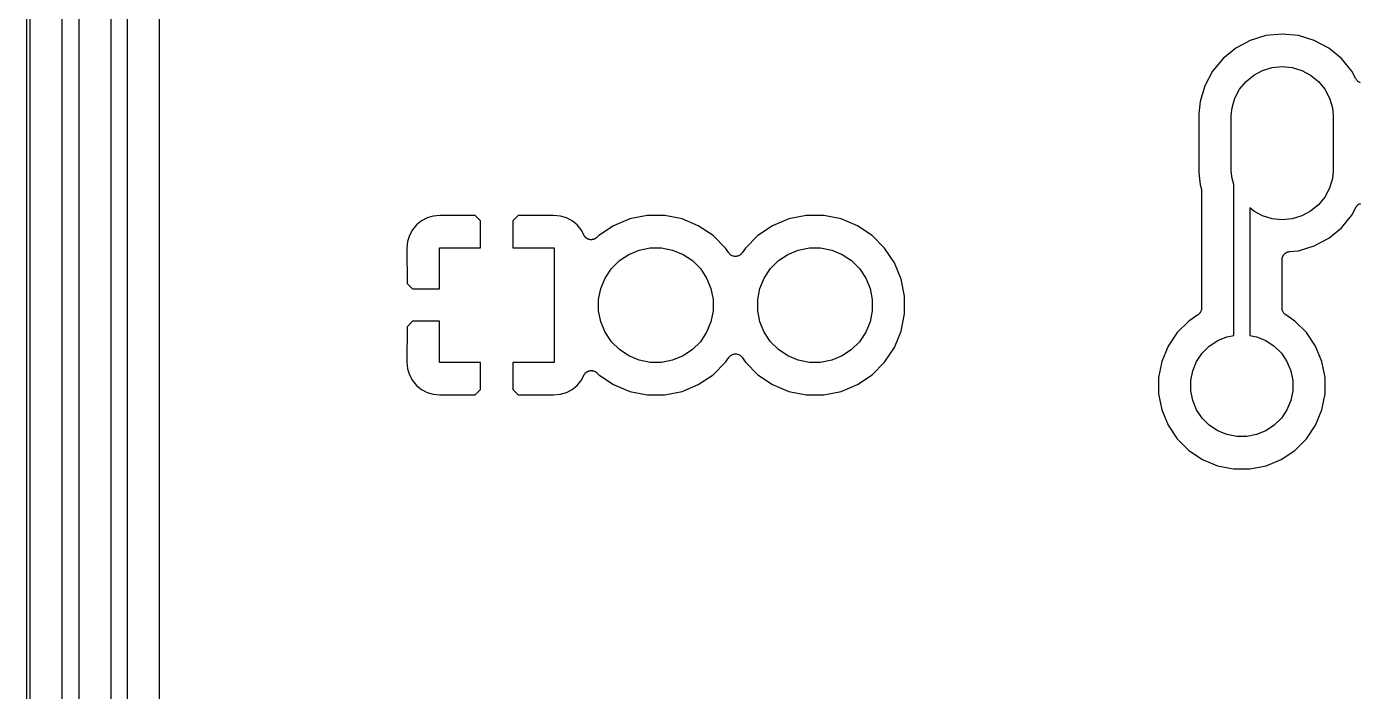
# Model space of a CAD drawing. Extents: x 20 to 116, y -135 to -20.
# Drawn here: x 19.98 to 40.93, y -70.4 to -59.96 of the extents above; entities that cross this region are included whole.
import ezdxf

# ---------------------------------------------------------------- set-up
doc = ezdxf.new("R2010")
doc.units = 0
doc.layers.add('BLACK', color=7, linetype='CONTINUOUS')

msp = doc.modelspace()

# ---------------------------------------------------------------- linework, layer by layer
at = {"layer": 'BLACK', "linetype": 'Continuous'}
for p, q in [((19.975, -134.999), (19.975, -20.0012)), ((20.025, -20.025), (20.025, -134.975)), ((20.533, -134.34), (20.533, -20.66)), ((20.797, -36.9173), (20.797, -86.9427)), ((21.305, -86.9739), (21.305, -36.8861)), ((21.555, -36.9318), (21.555, -86.9282)), ((22.063, -86.6652), (22.063, -45.1638)), ((39.4436, -60.1009), (39.197, -60.1757)), ((39.7, -60.0757), (39.4436, -60.1009)), ((39.9564, -60.1009), (39.7, -60.0757)), ((40.203, -60.1757), (39.9564, -60.1009)), ((38.9698, -60.2972), (38.7706, -60.4606)), ((39.197, -60.1757), (38.9698, -60.2972)), ((40.4302, -60.2972), (40.203, -60.1757)), ((40.6294, -60.4606), (40.4302, -60.2972)), ((38.7706, -60.4606), (38.6072, -60.6598)), ((40.7928, -60.6598), (40.6294, -60.4606)), ((38.6072, -60.6598), (38.4857, -60.887)), ((39.1316, -60.8216), (39.2534, -60.7216)), ((39.2534, -60.7216), (39.3924, -60.6473)), ((39.3924, -60.6473), (39.5432, -60.6016)), ((39.5432, -60.6016), (39.7, -60.5861)), ((39.7, -60.5861), (39.8568, -60.6016)), ((39.8568, -60.6016), (40.0076, -60.6473)), ((40.0076, -60.6473), (40.1466, -60.7216)), ((40.1466, -60.7216), (40.2684, -60.8216)), ((40.858, -60.7817), (40.7928, -60.6598)), ((38.4857, -60.887), (38.4109, -61.1336)), ((38.9573, -61.0824), (39.0316, -60.9434)), ((39.0316, -60.9434), (39.1316, -60.8216)), ((40.2684, -60.8216), (40.3684, -60.9434)), ((40.3684, -60.9434), (40.4427, -61.0824)), ((40.8647, -60.7918), (40.858, -60.7817)), ((40.8714, -60.8019), (40.8647, -60.7918)), ((40.8716, -60.8021), (40.8714, -60.8019)), ((40.8718, -60.8023), (40.8716, -60.8021)), ((40.8803, -60.811), (40.8718, -60.8023)), ((40.8888, -60.8195), (40.8803, -60.811)), ((40.8891, -60.8197), (40.8888, -60.8195)), ((40.8893, -60.8199), (40.8891, -60.8197)), ((40.8994, -60.8267), (40.8893, -60.8199)), ((40.9094, -60.8334), (40.8994, -60.8267)), ((40.9096, -60.8335), (40.9094, -60.8334)), ((40.9098, -60.8337), (40.9096, -60.8335)), ((40.9211, -60.8384), (40.9098, -60.8337)), ((40.9322, -60.8431), (40.9211, -60.8384)), ((38.4109, -61.1336), (38.392, -61.3257)), ((38.9116, -61.2332), (38.9573, -61.0824)), ((40.4427, -61.0824), (40.4884, -61.2332)), ((38.392, -61.3257), (38.392, -62.2543)), ((38.9, -61.3507), (38.9116, -61.2332)), ((38.9, -62.2293), (38.9, -61.3507)), ((40.4884, -61.2332), (40.5, -61.3507)), ((40.5, -61.3507), (40.5, -62.2293)), ((38.392, -62.2543), (38.4109, -62.4464)), ((38.9116, -62.3468), (38.9, -62.2293)), ((38.94, -62.4405), (38.9116, -62.3468)), ((40.4884, -62.3468), (40.4427, -62.4976)), ((40.5, -62.2293), (40.4884, -62.3468)), ((38.4109, -62.4464), (38.4265, -62.4979)), ((38.4265, -62.4979), (38.427, -62.4996)), ((38.427, -62.4996), (38.428, -62.5049)), ((38.428, -62.5049), (38.4296, -62.5101)), ((38.4296, -62.5101), (38.4303, -62.517)), ((38.4303, -62.517), (38.4315, -62.5239)), ((38.4315, -62.5239), (38.4315, -62.5293)), ((38.4315, -62.5293), (38.432, -62.5347)), ((38.432, -62.5347), (38.432, -64.382)), ((38.94, -64.8092), (38.94, -62.4405)), ((40.3684, -62.6366), (40.2684, -62.7584)), ((40.4427, -62.4976), (40.3684, -62.6366)), ((39.2534, -62.8584), (39.19, -62.8064)), ((39.19, -62.8064), (39.19, -64.8092)), ((40.2684, -62.7584), (40.1466, -62.8584)), ((40.7928, -62.9202), (40.858, -62.7983)), ((40.858, -62.7983), (40.8586, -62.7972)), ((40.8586, -62.7972), (40.8588, -62.7967)), ((40.8586, -62.7972), (40.8586, -62.7972)), ((40.8586, -62.7972), (40.8586, -62.7972)), ((40.8588, -62.7967), (40.8657, -62.7867)), ((40.8657, -62.7867), (40.8725, -62.7767)), ((40.8725, -62.7767), (40.8727, -62.7765)), ((40.8727, -62.7765), (40.8729, -62.7763)), ((40.8729, -62.7763), (40.8816, -62.7678)), ((40.8816, -62.7678), (40.8902, -62.7593)), ((40.8902, -62.7593), (40.8904, -62.7592)), ((40.8904, -62.7592), (40.8906, -62.759)), ((40.8906, -62.759), (40.9008, -62.7524)), ((40.9008, -62.7524), (40.9109, -62.7457)), ((40.9109, -62.7457), (40.9112, -62.7456)), ((40.9112, -62.7456), (40.9114, -62.7455)), ((40.9114, -62.7455), (40.9227, -62.7409)), ((40.9227, -62.7409), (40.9339, -62.7364)), ((26.1764, -63.0106), (26.0991, -63.0741)), ((26.2647, -62.9634), (26.1764, -63.0106)), ((26.3604, -62.9344), (26.2647, -62.9634)), ((26.4659, -62.924), (26.3604, -62.9344)), ((27.0214, -62.9267), (26.4659, -62.924)), ((27.106, -63.0114), (27.0214, -62.9267)), ((27.106, -63.435), (27.106, -63.0114)), ((27.6986, -62.9267), (27.614, -63.0114)), ((27.614, -63.0114), (27.614, -63.435)), ((28.2541, -62.924), (27.6986, -62.9267)), ((28.3596, -62.9343), (28.2541, -62.924)), ((28.4553, -62.9634), (28.3596, -62.9343)), ((28.5436, -63.0106), (28.4553, -62.9634)), ((28.6209, -63.0741), (28.5436, -63.0106)), ((29.4493, -62.9811), (29.1931, -63.0872)), ((29.7213, -62.927), (29.4493, -62.9811)), ((29.9987, -62.927), (29.7213, -62.927)), ((30.2707, -62.9811), (29.9987, -62.927)), ((30.5269, -63.0872), (30.2707, -62.9811)), ((31.9493, -62.9811), (31.6931, -63.0872)), ((32.2213, -62.927), (31.9493, -62.9811)), ((32.4987, -62.927), (32.2213, -62.927)), ((32.7707, -62.9811), (32.4987, -62.927)), ((33.0269, -63.0872), (32.7707, -62.9811)), ((39.3924, -62.9327), (39.2534, -62.8584)), ((39.5432, -62.9784), (39.3924, -62.9327)), ((39.7, -62.9939), (39.5432, -62.9784)), ((39.8568, -62.9784), (39.7, -62.9939)), ((40.0076, -62.9327), (39.8568, -62.9784)), ((40.1466, -62.8584), (40.0076, -62.9327)), ((40.6294, -63.1194), (40.7928, -62.9202)), ((25.9884, -63.2397), (25.9594, -63.3354)), ((26.0356, -63.1514), (25.9884, -63.2397)), ((26.0991, -63.0741), (26.0356, -63.1514)), ((28.6844, -63.1514), (28.6209, -63.0741)), ((28.7319, -63.2402), (28.6844, -63.1514)), ((28.7351, -63.245), (28.7319, -63.2402)), ((28.7379, -63.2502), (28.7351, -63.245)), ((28.742, -63.2553), (28.7379, -63.2502)), ((28.7456, -63.2608), (28.742, -63.2553)), ((28.7498, -63.2649), (28.7456, -63.2608)), ((28.7535, -63.2695), (28.7498, -63.2649)), ((28.7585, -63.2737), (28.7535, -63.2695)), ((28.7631, -63.2783), (28.7585, -63.2737)), ((28.9278, -63.275), (28.9237, -63.2791)), ((28.9324, -63.2714), (28.9278, -63.275)), ((28.9337, -63.2701), (28.9324, -63.2714)), ((28.9625, -63.2413), (28.9337, -63.2701)), ((29.1931, -63.0872), (28.9625, -63.2413)), ((30.7575, -63.2413), (30.5269, -63.0872)), ((30.9537, -63.4375), (30.7575, -63.2413)), ((31.4625, -63.2413), (31.2663, -63.4375)), ((31.6931, -63.0872), (31.4625, -63.2413)), ((33.2575, -63.2413), (33.0269, -63.0872)), ((33.4537, -63.4375), (33.2575, -63.2413)), ((40.4302, -63.2828), (40.6294, -63.1194)), ((25.9594, -63.3354), (25.949, -63.4409)), ((25.949, -63.4409), (25.9517, -63.9964)), ((26.46, -64.081), (26.46, -63.435)), ((26.46, -63.435), (27.106, -63.435)), ((27.614, -63.435), (28.26, -63.435)), ((28.26, -63.435), (28.26, -65.235)), ((28.768, -63.2816), (28.7631, -63.2783)), ((28.7725, -63.2853), (28.768, -63.2816)), ((28.7783, -63.2885), (28.7725, -63.2853)), ((28.7837, -63.2921), (28.7783, -63.2885)), ((28.7891, -63.2944), (28.7837, -63.2921)), ((28.7943, -63.2972), (28.7891, -63.2944)), ((28.8005, -63.2992), (28.7943, -63.2972)), ((28.8066, -63.3017), (28.8005, -63.2992)), ((28.8123, -63.3029), (28.8066, -63.3017)), ((28.8179, -63.3046), (28.8123, -63.3029)), ((28.8244, -63.3053), (28.8179, -63.3046)), ((28.8309, -63.3066), (28.8244, -63.3053)), ((28.8367, -63.3067), (28.8309, -63.3066)), ((28.8425, -63.3073), (28.8367, -63.3067)), ((28.8491, -63.3067), (28.8425, -63.3073)), ((28.8557, -63.3068), (28.8491, -63.3067)), ((28.8614, -63.3056), (28.8557, -63.3068)), ((28.8672, -63.3051), (28.8614, -63.3056)), ((28.8736, -63.3033), (28.8672, -63.3051)), ((28.88, -63.3021), (28.8736, -63.3033)), ((28.8854, -63.2999), (28.88, -63.3021)), ((28.891, -63.2982), (28.8854, -63.2999)), ((28.8969, -63.2952), (28.891, -63.2982)), ((28.903, -63.2927), (28.8969, -63.2952)), ((28.9079, -63.2895), (28.903, -63.2927)), ((28.913, -63.2868), (28.9079, -63.2895)), ((28.9182, -63.2827), (28.913, -63.2868)), ((28.9237, -63.2791), (28.9182, -63.2827)), ((29.4337, -63.5374), (29.5975, -63.4696)), ((29.5975, -63.4696), (29.7714, -63.435)), ((29.7714, -63.435), (29.9486, -63.435)), ((29.9486, -63.435), (30.1225, -63.4696)), ((30.1225, -63.4696), (30.2863, -63.5374)), ((31.0044, -63.5134), (30.9537, -63.4375)), ((31.2663, -63.4375), (31.2156, -63.5134)), ((31.9337, -63.5374), (32.0975, -63.4696)), ((32.0975, -63.4696), (32.2714, -63.435)), ((32.2714, -63.435), (32.4486, -63.435)), ((32.4486, -63.435), (32.6225, -63.4696)), ((32.6225, -63.4696), (32.7863, -63.5374)), ((33.6078, -63.6681), (33.4537, -63.4375)), ((39.8126, -63.4932), (39.9564, -63.4791)), ((39.9564, -63.4791), (40.203, -63.4043)), ((40.203, -63.4043), (40.4302, -63.2828)), ((29.1609, -63.7613), (29.2863, -63.6359)), ((29.2863, -63.6359), (29.4337, -63.5374)), ((30.2863, -63.5374), (30.4337, -63.6359)), ((30.4337, -63.6359), (30.5591, -63.7613)), ((31.012, -63.5227), (31.0044, -63.5134)), ((31.0196, -63.5321), (31.012, -63.5227)), ((31.0199, -63.5323), (31.0196, -63.5321)), ((31.0201, -63.5326), (31.0199, -63.5323)), ((31.0294, -63.5402), (31.0201, -63.5326)), ((31.0387, -63.5479), (31.0294, -63.5402)), ((31.039, -63.5481), (31.0387, -63.5479)), ((31.0393, -63.5483), (31.039, -63.5481)), ((31.0499, -63.554), (31.0393, -63.5483)), ((31.0605, -63.5598), (31.0499, -63.554)), ((31.0608, -63.5599), (31.0605, -63.5598)), ((31.0611, -63.56), (31.0608, -63.5599)), ((31.0727, -63.5636), (31.0611, -63.56)), ((31.0841, -63.5672), (31.0727, -63.5636)), ((31.0845, -63.5672), (31.0841, -63.5672)), ((31.0848, -63.5673), (31.0845, -63.5672)), ((31.0968, -63.5685), (31.0848, -63.5673)), ((31.1088, -63.5698), (31.0968, -63.5685)), ((31.1091, -63.5698), (31.1088, -63.5698)), ((31.1094, -63.5698), (31.1091, -63.5698)), ((31.1214, -63.5687), (31.1094, -63.5698)), ((31.1335, -63.5676), (31.1214, -63.5687)), ((31.1338, -63.5675), (31.1335, -63.5676)), ((31.1341, -63.5675), (31.1338, -63.5675)), ((31.1457, -63.5641), (31.1341, -63.5675)), ((31.1573, -63.5607), (31.1457, -63.5641)), ((31.1576, -63.5606), (31.1573, -63.5607)), ((31.1579, -63.5605), (31.1576, -63.5606)), ((31.1685, -63.5549), (31.1579, -63.5605)), ((31.1793, -63.5493), (31.1685, -63.5549)), ((31.1795, -63.5491), (31.1793, -63.5493)), ((31.1798, -63.5489), (31.1795, -63.5491)), ((31.189, -63.5415), (31.1798, -63.5489)), ((31.1986, -63.5338), (31.189, -63.5415)), ((31.1988, -63.5335), (31.1986, -63.5338)), ((31.1991, -63.5333), (31.1988, -63.5335)), ((31.2066, -63.5243), (31.1991, -63.5333)), ((31.2146, -63.5149), (31.2066, -63.5243)), ((31.215, -63.5143), (31.2146, -63.5149)), ((31.2156, -63.5134), (31.215, -63.5143)), ((31.215, -63.5143), (31.215, -63.5143)), ((31.215, -63.5143), (31.215, -63.5143)), ((31.6609, -63.7613), (31.7863, -63.6359)), ((31.7863, -63.6359), (31.9337, -63.5374)), ((32.7863, -63.5374), (32.9337, -63.6359)), ((32.9337, -63.6359), (33.0591, -63.7613)), ((33.7139, -63.9243), (33.6078, -63.6681)), ((39.698, -63.6179), (39.6987, -63.6121)), ((39.698, -63.6196), (39.698, -63.6179)), ((39.698, -64.382), (39.698, -63.6196)), ((39.6987, -63.6064), (39.7, -63.5999)), ((39.6987, -63.6121), (39.6987, -63.6064)), ((39.7, -63.5999), (39.7008, -63.5932)), ((39.7008, -63.5932), (39.7025, -63.5878)), ((39.7025, -63.5878), (39.7037, -63.5821)), ((39.7037, -63.5821), (39.7062, -63.576)), ((39.7062, -63.576), (39.7083, -63.5696)), ((39.7083, -63.5696), (39.711, -63.5646)), ((39.711, -63.5646), (39.7133, -63.5593)), ((39.7133, -63.5593), (39.717, -63.5537)), ((39.717, -63.5537), (39.7202, -63.5479)), ((39.7202, -63.5479), (39.7239, -63.5435)), ((39.7239, -63.5435), (39.7271, -63.5387)), ((39.7271, -63.5387), (39.7319, -63.534)), ((39.7319, -63.534), (39.7361, -63.5289)), ((39.7361, -63.5289), (39.7406, -63.5253)), ((39.7406, -63.5253), (39.7447, -63.5212)), ((39.7447, -63.5212), (39.7503, -63.5175)), ((39.7503, -63.5175), (39.7555, -63.5134)), ((39.7555, -63.5134), (39.7605, -63.5107)), ((39.7605, -63.5107), (39.7653, -63.5075)), ((39.7653, -63.5075), (39.7715, -63.505)), ((39.7715, -63.505), (39.7774, -63.5019)), ((39.7774, -63.5019), (39.7829, -63.5003)), ((39.7829, -63.5003), (39.7882, -63.4981)), ((39.7882, -63.4981), (39.7948, -63.4968)), ((39.7948, -63.4968), (39.8012, -63.4949)), ((39.8012, -63.4949), (39.8069, -63.4944)), ((39.8069, -63.4944), (39.8126, -63.4932)), ((29.0624, -63.9087), (29.1609, -63.7613)), ((30.5591, -63.7613), (30.6576, -63.9087)), ((31.5624, -63.9087), (31.6609, -63.7613)), ((33.0591, -63.7613), (33.1576, -63.9087)), ((25.9517, -63.9964), (26.0364, -64.081)), ((26.0364, -64.081), (26.46, -64.081)), ((28.96, -64.2464), (28.9946, -64.0725)), ((28.9946, -64.0725), (29.0624, -63.9087)), ((30.6576, -63.9087), (30.7254, -64.0725)), ((30.7254, -64.0725), (30.76, -64.2464)), ((31.46, -64.2464), (31.4946, -64.0725)), ((31.4946, -64.0725), (31.5624, -63.9087)), ((33.1576, -63.9087), (33.2254, -64.0725)), ((33.2254, -64.0725), (33.26, -64.2464)), ((33.768, -64.1963), (33.7139, -63.9243)), ((28.96, -64.4236), (28.96, -64.2464)), ((30.76, -64.2464), (30.76, -64.4236)), ((31.46, -64.4236), (31.46, -64.2464)), ((33.26, -64.2464), (33.26, -64.4236)), ((33.768, -64.4737), (33.768, -64.1963)), ((28.9946, -64.5975), (28.96, -64.4236)), ((30.76, -64.4236), (30.7254, -64.5975)), ((31.4946, -64.5975), (31.46, -64.4236)), ((33.26, -64.4236), (33.2254, -64.5975)), ((33.7139, -64.7457), (33.768, -64.4737)), ((38.3756, -64.4876), (38.2312, -64.584)), ((38.3847, -64.4801), (38.3756, -64.4876)), ((38.3939, -64.4727), (38.3847, -64.4801)), ((38.3942, -64.4722), (38.3939, -64.4727)), ((38.3947, -64.4718), (38.3942, -64.4722)), ((38.4022, -64.4627), (38.3947, -64.4718)), ((38.4098, -64.4537), (38.4022, -64.4627)), ((38.4101, -64.4532), (38.4098, -64.4537)), ((38.4105, -64.4527), (38.4101, -64.4532)), ((38.416, -64.4423), (38.4105, -64.4527)), ((38.4217, -64.432), (38.416, -64.4423)), ((38.4219, -64.4314), (38.4217, -64.432)), ((38.4222, -64.4309), (38.4219, -64.4314)), ((38.4256, -64.4196), (38.4222, -64.4309)), ((38.4292, -64.4084), (38.4256, -64.4196)), ((38.4293, -64.4077), (38.4292, -64.4084)), ((38.4295, -64.4072), (38.4293, -64.4077)), ((38.4307, -64.3955), (38.4295, -64.4072)), ((38.432, -64.3837), (38.4307, -64.3955)), ((38.432, -64.382), (38.432, -64.3825)), ((38.432, -64.3825), (38.432, -64.3825)), ((38.432, -64.3825), (38.432, -64.3825)), ((38.432, -64.3825), (38.432, -64.3837)), ((39.6992, -64.3937), (39.698, -64.382)), ((39.7002, -64.4054), (39.6992, -64.3937)), ((39.7004, -64.406), (39.7002, -64.4054)), ((39.7004, -64.4066), (39.7004, -64.406)), ((39.7038, -64.4179), (39.7004, -64.4066)), ((39.7071, -64.4292), (39.7038, -64.4179)), ((39.7074, -64.4298), (39.7071, -64.4292)), ((39.7076, -64.4304), (39.7074, -64.4298)), ((39.7131, -64.4408), (39.7076, -64.4304)), ((39.7185, -64.4512), (39.7131, -64.4408)), ((39.7189, -64.4517), (39.7185, -64.4512)), ((39.7192, -64.4522), (39.7189, -64.4517)), ((39.7267, -64.4614), (39.7192, -64.4522)), ((39.734, -64.4706), (39.7267, -64.4614)), ((39.7345, -64.471), (39.734, -64.4706)), ((39.7349, -64.4714), (39.7345, -64.471)), ((39.7439, -64.4789), (39.7349, -64.4714)), ((39.753, -64.4866), (39.7439, -64.4789)), ((39.754, -64.4872), (39.753, -64.4866)), ((39.754, -64.4873), (39.754, -64.4872)), ((39.754, -64.4872), (39.754, -64.4872)), ((39.7544, -64.4876), (39.754, -64.4873)), ((39.8988, -64.584), (39.7544, -64.4876)), ((25.9517, -64.6736), (25.949, -65.2291)), ((26.0364, -64.589), (25.9517, -64.6736)), ((26.46, -64.589), (26.0364, -64.589)), ((26.46, -65.235), (26.46, -64.589)), ((29.0624, -64.7613), (28.9946, -64.5975)), ((30.7254, -64.5975), (30.6576, -64.7613)), ((31.5624, -64.7613), (31.4946, -64.5975)), ((33.2254, -64.5975), (33.1576, -64.7613)), ((38.2312, -64.584), (38.049, -64.7662)), ((40.081, -64.7662), (39.8988, -64.584)), ((29.1609, -64.9087), (29.0624, -64.7613)), ((29.2863, -65.0341), (29.1609, -64.9087)), ((30.5591, -64.9087), (30.4337, -65.0341)), ((30.6576, -64.7613), (30.5591, -64.9087)), ((31.6609, -64.9087), (31.5624, -64.7613)), ((31.7863, -65.0341), (31.6609, -64.9087)), ((33.0591, -64.9087), (32.9337, -65.0341)), ((33.1576, -64.7613), (33.0591, -64.9087)), ((33.6078, -65.0019), (33.7139, -64.7457)), ((38.049, -64.7662), (37.9059, -64.9804)), ((38.555, -64.9786), (38.6861, -64.891)), ((38.6861, -64.891), (38.8316, -64.8307)), ((38.8316, -64.8307), (38.94, -64.8092)), ((39.19, -64.8092), (39.2984, -64.8307)), ((39.2984, -64.8307), (39.4439, -64.891)), ((39.4439, -64.891), (39.575, -64.9786)), ((40.2241, -64.9804), (40.081, -64.7662)), ((29.4337, -65.1326), (29.2863, -65.0341)), ((29.5975, -65.2004), (29.4337, -65.1326)), ((30.2863, -65.1326), (30.1225, -65.2004)), ((30.4337, -65.0341), (30.2863, -65.1326)), ((30.9537, -65.2325), (31.0044, -65.1566)), ((31.0044, -65.1566), (31.005, -65.1557)), ((31.005, -65.1557), (31.0054, -65.1551)), ((31.005, -65.1557), (31.005, -65.1557)), ((31.005, -65.1557), (31.005, -65.1557)), ((31.0054, -65.1551), (31.0133, -65.1458)), ((31.0133, -65.1458), (31.0209, -65.1367)), ((31.0209, -65.1367), (31.0212, -65.1365)), ((31.0212, -65.1365), (31.0214, -65.1362)), ((31.0214, -65.1362), (31.0308, -65.1286)), ((31.0308, -65.1286), (31.0402, -65.1211)), ((31.0402, -65.1211), (31.0405, -65.1209)), ((31.0405, -65.1209), (31.0407, -65.1207)), ((31.0407, -65.1207), (31.0514, -65.1152)), ((31.0514, -65.1152), (31.0621, -65.1095)), ((31.0621, -65.1095), (31.0624, -65.1094)), ((31.0624, -65.1094), (31.0627, -65.1093)), ((31.0627, -65.1093), (31.0742, -65.1059)), ((31.0742, -65.1059), (31.0859, -65.1025)), ((31.0859, -65.1025), (31.0862, -65.1024)), ((31.0862, -65.1024), (31.0865, -65.1024)), ((31.0865, -65.1024), (31.0984, -65.1013)), ((31.0984, -65.1013), (31.1106, -65.1002)), ((31.1106, -65.1002), (31.1109, -65.1002)), ((31.1109, -65.1002), (31.1112, -65.1002)), ((31.1112, -65.1002), (31.1231, -65.1015)), ((31.1231, -65.1015), (31.1352, -65.1027)), ((31.1352, -65.1027), (31.1355, -65.1028)), ((31.1355, -65.1028), (31.1359, -65.1028)), ((31.1359, -65.1028), (31.1472, -65.1064)), ((31.1472, -65.1064), (31.1589, -65.11)), ((31.1589, -65.11), (31.1592, -65.1101)), ((31.1592, -65.1101), (31.1595, -65.1102)), ((31.1595, -65.1102), (31.17, -65.1159)), ((31.17, -65.1159), (31.1807, -65.1217)), ((31.1807, -65.1217), (31.181, -65.1219)), ((31.181, -65.1219), (31.1813, -65.1221)), ((31.1813, -65.1221), (31.1906, -65.1298)), ((31.1906, -65.1298), (31.1999, -65.1374)), ((31.1999, -65.1374), (31.2001, -65.1377)), ((31.2001, -65.1377), (31.2003, -65.1379)), ((31.2003, -65.1379), (31.2079, -65.1472)), ((31.2079, -65.1472), (31.2156, -65.1566)), ((31.2156, -65.1566), (31.2663, -65.2325)), ((31.9337, -65.1326), (31.7863, -65.0341)), ((32.0975, -65.2004), (31.9337, -65.1326)), ((32.7863, -65.1326), (32.6225, -65.2004)), ((32.9337, -65.0341), (32.7863, -65.1326)), ((33.4537, -65.2325), (33.6078, -65.0019)), ((37.9059, -64.9804), (37.8073, -65.2185)), ((38.356, -65.2211), (38.4436, -65.09)), ((38.4436, -65.09), (38.555, -64.9786)), ((39.575, -64.9786), (39.6864, -65.09)), ((39.6864, -65.09), (39.774, -65.2211)), ((40.3227, -65.2185), (40.2241, -64.9804)), ((25.949, -65.2291), (25.9594, -65.3346)), ((25.9594, -65.3346), (25.9884, -65.4303)), ((27.106, -65.235), (26.46, -65.235)), ((27.106, -65.6586), (27.106, -65.235)), ((28.26, -65.235), (27.614, -65.235)), ((27.614, -65.235), (27.614, -65.6586)), ((28.7959, -65.3721), (28.8022, -65.3702)), ((28.8022, -65.3702), (28.8083, -65.3678)), ((28.8083, -65.3678), (28.814, -65.3667)), ((28.814, -65.3667), (28.8196, -65.365)), ((28.8196, -65.365), (28.8262, -65.3644)), ((28.8262, -65.3644), (28.8326, -65.3632)), ((28.8326, -65.3632), (28.8385, -65.3632)), ((28.8385, -65.3632), (28.8443, -65.3627)), ((28.8443, -65.3627), (28.8509, -65.3634)), ((28.8509, -65.3634), (28.8574, -65.3634)), ((28.8574, -65.3634), (28.8632, -65.3646)), ((28.8632, -65.3646), (28.869, -65.3652)), ((28.869, -65.3652), (28.8753, -65.3671)), ((28.8753, -65.3671), (28.8817, -65.3685)), ((28.8817, -65.3685), (28.8871, -65.3707)), ((28.8871, -65.3707), (28.8927, -65.3725)), ((29.7714, -65.235), (29.5975, -65.2004)), ((29.9486, -65.235), (29.7714, -65.235)), ((30.1225, -65.2004), (29.9486, -65.235)), ((30.7575, -65.4287), (30.9537, -65.2325)), ((31.2663, -65.2325), (31.4625, -65.4287)), ((32.2714, -65.235), (32.0975, -65.2004)), ((32.4486, -65.235), (32.2714, -65.235)), ((32.6225, -65.2004), (32.4486, -65.235)), ((33.2575, -65.4287), (33.4537, -65.2325)), ((37.8073, -65.2185), (37.757, -65.4712)), ((38.265, -65.5212), (38.2957, -65.3666)), ((38.2957, -65.3666), (38.356, -65.2211)), ((39.774, -65.2211), (39.8343, -65.3666)), ((39.8343, -65.3666), (39.865, -65.5212)), ((40.373, -65.4712), (40.3227, -65.2185)), ((25.9884, -65.4303), (26.0356, -65.5186)), ((26.0356, -65.5186), (26.0991, -65.5959)), ((28.6209, -65.5959), (28.6844, -65.5186)), ((28.6844, -65.5186), (28.7319, -65.4298)), ((28.7319, -65.4298), (28.7327, -65.4283)), ((28.7327, -65.4283), (28.736, -65.4234)), ((28.736, -65.4234), (28.7388, -65.4183)), ((28.7388, -65.4183), (28.743, -65.4133)), ((28.743, -65.4133), (28.7468, -65.4078)), ((28.7468, -65.4078), (28.751, -65.4038)), ((28.751, -65.4038), (28.7547, -65.3993)), ((28.7547, -65.3993), (28.7598, -65.3951)), ((28.7598, -65.3951), (28.7645, -65.3905)), ((28.7645, -65.3905), (28.7694, -65.3874)), ((28.7694, -65.3874), (28.774, -65.3837)), ((28.774, -65.3837), (28.7798, -65.3806)), ((28.7798, -65.3806), (28.7853, -65.377)), ((28.7853, -65.377), (28.7907, -65.3748)), ((28.7907, -65.3748), (28.7959, -65.3721)), ((28.8927, -65.3725), (28.8985, -65.3756)), ((28.8985, -65.3756), (28.9045, -65.3781)), ((28.9045, -65.3781), (28.9094, -65.3814)), ((28.9094, -65.3814), (28.9145, -65.3842)), ((28.9145, -65.3842), (28.9196, -65.3883)), ((28.9196, -65.3883), (28.925, -65.392)), ((28.925, -65.392), (28.9292, -65.3962)), ((28.9292, -65.3962), (28.9337, -65.3999)), ((28.9337, -65.3999), (28.9625, -65.4287)), ((28.9625, -65.4287), (29.1931, -65.5828)), ((30.5269, -65.5828), (30.7575, -65.4287)), ((31.4625, -65.4287), (31.6931, -65.5828)), ((33.0269, -65.5828), (33.2575, -65.4287)), ((37.757, -65.4712), (37.757, -65.7288)), ((38.265, -65.6788), (38.265, -65.5212)), ((39.865, -65.5212), (39.865, -65.6788)), ((40.373, -65.7288), (40.373, -65.4712)), ((26.0991, -65.5959), (26.1764, -65.6594)), ((26.1764, -65.6594), (26.2647, -65.7066)), ((26.2647, -65.7066), (26.3604, -65.7356)), ((26.3604, -65.7356), (26.4659, -65.746)), ((26.4659, -65.746), (27.0214, -65.7433)), ((27.0214, -65.7433), (27.106, -65.6586)), ((27.614, -65.6586), (27.6986, -65.7433)), ((27.6986, -65.7433), (28.2541, -65.746)), ((28.2541, -65.746), (28.3596, -65.7356)), ((28.3596, -65.7356), (28.4553, -65.7066)), ((28.4553, -65.7066), (28.5436, -65.6594)), ((28.5436, -65.6594), (28.6209, -65.5959)), ((29.1931, -65.5828), (29.4493, -65.6889)), ((29.4493, -65.6889), (29.7213, -65.743)), ((29.7213, -65.743), (29.9987, -65.743)), ((29.9987, -65.743), (30.2707, -65.6889)), ((30.2707, -65.6889), (30.5269, -65.5828)), ((31.6931, -65.5828), (31.9493, -65.6889)), ((31.9493, -65.6889), (32.2213, -65.743)), ((32.2213, -65.743), (32.4987, -65.743)), ((32.4987, -65.743), (32.7707, -65.6889)), ((32.7707, -65.6889), (33.0269, -65.5828)), ((37.757, -65.7288), (37.8073, -65.9815)), ((38.2957, -65.8334), (38.265, -65.6788)), ((39.865, -65.6788), (39.8343, -65.8334)), ((40.3227, -65.9815), (40.373, -65.7288)), ((37.8073, -65.9815), (37.9059, -66.2196)), ((38.356, -65.9789), (38.2957, -65.8334)), ((38.4436, -66.11), (38.356, -65.9789)), ((39.774, -65.9789), (39.6864, -66.11)), ((39.8343, -65.8334), (39.774, -65.9789)), ((40.2241, -66.2196), (40.3227, -65.9815)), ((38.555, -66.2214), (38.4436, -66.11)), ((39.6864, -66.11), (39.575, -66.2214)), ((37.9059, -66.2196), (38.049, -66.4338)), ((38.6861, -66.309), (38.555, -66.2214)), ((38.8316, -66.3693), (38.6861, -66.309)), ((38.9862, -66.4), (38.8316, -66.3693)), ((39.1438, -66.4), (38.9862, -66.4)), ((39.2984, -66.3693), (39.1438, -66.4)), ((39.4439, -66.309), (39.2984, -66.3693)), ((39.575, -66.2214), (39.4439, -66.309)), ((40.081, -66.4338), (40.2241, -66.2196)), ((38.049, -66.4338), (38.2312, -66.616)), ((38.2312, -66.616), (38.4454, -66.7591)), ((39.6846, -66.7591), (39.8988, -66.616)), ((39.8988, -66.616), (40.081, -66.4338)), ((38.4454, -66.7591), (38.6835, -66.8577)), ((39.4465, -66.8577), (39.6846, -66.7591)), ((38.6835, -66.8577), (38.9362, -66.908)), ((38.9362, -66.908), (39.1938, -66.908)), ((39.1938, -66.908), (39.4465, -66.8577))]:
    msp.add_line(p, q, dxfattribs=at)

doc.saveas('drawing.dxf')
